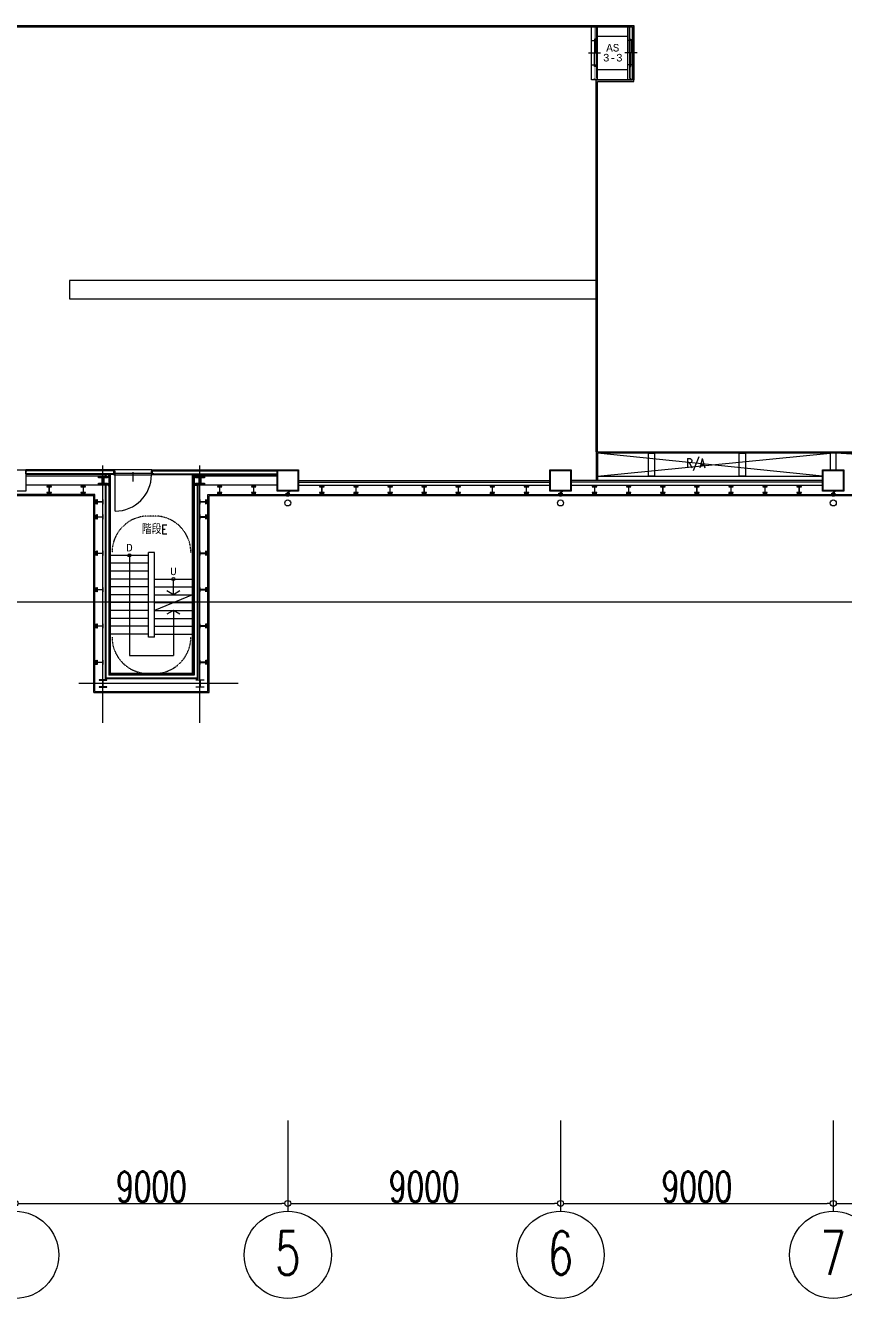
# Model space of a CAD drawing. Extents: x 225000 to 2157367, y 208400 to 840900.
# Drawn here: x 301268 to 328266, y 354198 to 396227 of the extents above; entities that cross this region are included whole.
import ezdxf
from ezdxf.enums import TextEntityAlignment as Align

# ---------------------------------------------------------------- set-up
doc = ezdxf.new("R2010")
doc.units = 0
doc.header["$LTSCALE"] = 10
for name, pattern in [('Data Center Layout_L20$0$CENTER', [2, 1.25, -0.25, 0.25, -0.25]), ('Data Center Layout_L20$0$DOTK1', [0.1, 0.05, -0.05]), ('Data Center Layout_L20$0$HIDDENK2', [0.5, 0.25, -0.25])]:
    doc.linetypes.add(name, pattern=pattern)
for name, color, linetype in [('Data Center Layout_L20$0$98-DIM', 3, 'Continuous'), ('Data Center Layout_L20$0$99-DIM-100', 2, 'Continuous'), ('Data Center Layout_L20$0$MACHINE-DIM', 252, 'Continuous')]:
    doc.layers.add(name, color=color, linetype=linetype)
for name, color, linetype, lineweight in [('Data Center Layout_L20$0$ARC', 252, 'Continuous', 0), ('Data Center Layout_L20$0$FLAG', 3, 'Continuous', 0), ('Data Center Layout_L20$0$K-SIN', 252, 'Data Center Layout_L20$0$CENTER', 9), ('Data Center Layout_L20$0$SUGATA3', 252, 'Continuous', 0)]:
    doc.layers.add(name, color=color, linetype=linetype, lineweight=lineweight)
doc.styles.add('Data Center Layout_L20$0$ATS', font='monotxt', dxfattribs={"bigfont": 'BIGFONT'})
doc.styles.add('Data Center Layout_L20$0$ROMS', font='ROMANS.shx', dxfattribs={"bigfont": 'bigfont.shx'})
doc.styles.add('Data Center Layout_L20$0$型式1', font='simplex.shx', dxfattribs={"width": 0.68, "bigfont": 'chineset.shx'})
doc.dimstyles.new('Data Center Layout_L20$0$複本 93-DIM-400', dxfattribs={"dimtxt": 1000, "dimasz": 200, "dimexe": 0.1, "dimexo": 0, "dimgap": 50, "dimtad": 1, "dimdec": 0, "dimzin": 0, "dimdsep": 46, "dimtxsty": 'Data Center Layout_L20$0$型式1', "dimblk": 'Data Center Layout_L20$0$_DotBlank', "dimcen": 0.09, "dimadec": 0, "dimazin": 0, "dimtfac": 1, "dimtdec": 0, "dimtofl": 0, "dimtmove": 2, "dimatfit": 3, "dimldrblk": 'Data Center Layout_L20$0$_ArchTick', "dimfxl": 1, "dimtolj": 1, "dimtzin": 0, "dimlwd": 13, "dimlwe": 5, "dimarcsym": 0})

# ---------------------------------------------------------------- blocks, each defined once
blk = doc.blocks.new('Data Center Layout_L20$0$_DotBlank')
at = {"layer": 'Data Center Layout_L20$0$99-DIM-100', "color": 0, "lineweight": -2}
blk.add_line((-0.5, 0), (-1, 0), dxfattribs=at)
blk.add_circle((0, 0), 0.5, dxfattribs=at)
blk = doc.blocks.new('*D25')
at = {"layer": 'Data Center Layout_L20$0$98-DIM', "color": 0, "lineweight": 5, "transparency": 16777216}
for p, q in [((318926, 160078), (318926, 157336)), ((327926, 160078), (327926, 157336))]:
    blk.add_line(p, q, dxfattribs=at)
at = {"layer": 'Data Center Layout_L20$0$98-DIM', "color": 0, "lineweight": 13, "transparency": 16777216}
blk.add_line((319126, 157337), (327726, 157337), dxfattribs=at)
at = {"layer": 'DEFPOINTS', "color": 0, "transparency": 16777216}
for p in [(318926, 160078), (327926, 160078), (327926, 157337)]:
    blk.add_point(p, dxfattribs=at)
at = {"layer": 'Data Center Layout_L20$0$98-DIM', "color": 0, "lineweight": 13, "transparency": 16777216, "xscale": 200, "yscale": 200, "zscale": 200, "rotation": 180}
blk.add_blockref('Data Center Layout_L20$0$_DotBlank', (318926, 157337), dxfattribs=at)
at = {"layer": 'Data Center Layout_L20$0$98-DIM', "color": 0, "lineweight": 13, "transparency": 16777216, "xscale": 200, "yscale": 200, "zscale": 200}
blk.add_blockref('Data Center Layout_L20$0$_DotBlank', (327926, 157337), dxfattribs=at)
at = {"layer": 'Data Center Layout_L20$0$98-DIM', "color": 0, "transparency": 16777216, "insert": (323426, 157887), "char_height": 1000, "attachment_point": 5, "style": 'Data Center Layout_L20$0$型式1'}
blk.add_mtext('\\A1;9000', dxfattribs=at)
blk = doc.blocks.new('Data Center Layout_L20$0$_ArchTick')
at = {"layer": 'Data Center Layout_L20$0$MACHINE-DIM', "color": 0, "const_width": 0.15}
blk.add_lwpolyline([(-0.5, -0.5), (0.5, 0.5)], dxfattribs=at)
blk = doc.blocks.new('*D26')
at = {"layer": 'Data Center Layout_L20$0$98-DIM', "color": 0, "lineweight": 5, "transparency": 16777216}
for p, q in [((327926, 160078), (327926, 157336)), ((336926, 160078), (336926, 157336))]:
    blk.add_line(p, q, dxfattribs=at)
at = {"layer": 'Data Center Layout_L20$0$98-DIM', "color": 0, "lineweight": 13, "transparency": 16777216}
blk.add_line((328126, 157337), (336726, 157337), dxfattribs=at)
at = {"layer": 'DEFPOINTS', "color": 0, "transparency": 16777216}
for p in [(327926, 160078), (336926, 160078), (336926, 157337)]:
    blk.add_point(p, dxfattribs=at)
at = {"layer": 'Data Center Layout_L20$0$98-DIM', "color": 0, "lineweight": 13, "transparency": 16777216, "xscale": 200, "yscale": 200, "zscale": 200, "rotation": 180}
blk.add_blockref('Data Center Layout_L20$0$_DotBlank', (327926, 157337), dxfattribs=at)
at = {"layer": 'Data Center Layout_L20$0$98-DIM', "color": 0, "lineweight": 13, "transparency": 16777216, "xscale": 200, "yscale": 200, "zscale": 200}
blk.add_blockref('Data Center Layout_L20$0$_DotBlank', (336926, 157337), dxfattribs=at)
at = {"layer": 'Data Center Layout_L20$0$98-DIM', "color": 0, "transparency": 16777216, "insert": (332426, 157887), "char_height": 1000, "attachment_point": 5, "style": 'Data Center Layout_L20$0$型式1'}
blk.add_mtext('\\A1;9000', dxfattribs=at)
blk = doc.blocks.new('*D27')
at = {"layer": 'Data Center Layout_L20$0$98-DIM', "color": 0, "lineweight": 5, "transparency": 16777216}
for p, q in [((300926, 160078), (300926, 157336)), ((309926, 160078), (309926, 157336))]:
    blk.add_line(p, q, dxfattribs=at)
at = {"layer": 'Data Center Layout_L20$0$98-DIM', "color": 0, "lineweight": 13, "transparency": 16777216}
blk.add_line((301126, 157337), (309726, 157337), dxfattribs=at)
at = {"layer": 'DEFPOINTS', "color": 0, "transparency": 16777216}
for p in [(300926, 160078), (309926, 160078), (309926, 157337)]:
    blk.add_point(p, dxfattribs=at)
at = {"layer": 'Data Center Layout_L20$0$98-DIM', "color": 0, "lineweight": 13, "transparency": 16777216, "xscale": 200, "yscale": 200, "zscale": 200, "rotation": 180}
blk.add_blockref('Data Center Layout_L20$0$_DotBlank', (300926, 157337), dxfattribs=at)
at = {"layer": 'Data Center Layout_L20$0$98-DIM', "color": 0, "lineweight": 13, "transparency": 16777216, "xscale": 200, "yscale": 200, "zscale": 200}
blk.add_blockref('Data Center Layout_L20$0$_DotBlank', (309926, 157337), dxfattribs=at)
at = {"layer": 'Data Center Layout_L20$0$98-DIM', "color": 0, "transparency": 16777216, "insert": (305426, 157887), "char_height": 1000, "attachment_point": 5, "style": 'Data Center Layout_L20$0$型式1'}
blk.add_mtext('\\A1;9000', dxfattribs=at)
blk = doc.blocks.new('*D31')
at = {"layer": 'Data Center Layout_L20$0$98-DIM', "color": 0, "lineweight": 5, "transparency": 16777216}
for p, q in [((309926, 160078), (309926, 157336)), ((318926, 160078), (318926, 157336))]:
    blk.add_line(p, q, dxfattribs=at)
at = {"layer": 'Data Center Layout_L20$0$98-DIM', "color": 0, "lineweight": 13, "transparency": 16777216}
blk.add_line((310126, 157337), (318726, 157337), dxfattribs=at)
at = {"layer": 'DEFPOINTS', "color": 0, "transparency": 16777216}
for p in [(309926, 160078), (318926, 160078), (318926, 157337)]:
    blk.add_point(p, dxfattribs=at)
at = {"layer": 'Data Center Layout_L20$0$98-DIM', "color": 0, "lineweight": 13, "transparency": 16777216, "xscale": 200, "yscale": 200, "zscale": 200, "rotation": 180}
blk.add_blockref('Data Center Layout_L20$0$_DotBlank', (309926, 157337), dxfattribs=at)
at = {"layer": 'Data Center Layout_L20$0$98-DIM', "color": 0, "lineweight": 13, "transparency": 16777216, "xscale": 200, "yscale": 200, "zscale": 200}
blk.add_blockref('Data Center Layout_L20$0$_DotBlank', (318926, 157337), dxfattribs=at)
at = {"layer": 'Data Center Layout_L20$0$98-DIM', "color": 0, "transparency": 16777216, "insert": (314426, 157887), "char_height": 1000, "attachment_point": 5, "style": 'Data Center Layout_L20$0$型式1'}
blk.add_mtext('\\A1;9000', dxfattribs=at)
blk = doc.blocks.new('Data Center Layout_L20')
at = {"layer": 'Data Center Layout_L20$0$ARC'}
for p, q in [((286100.59, 196227.31), (321350.59, 196227.31)), ((286100.59, 196177.31), (321300.59, 196177.31)), ((321300.59, 194427.31), (321300.59, 196177.31)), ((321350.59, 194377.31), (321350.59, 196227.31)), ((320100.59, 182152.31), (320100.59, 194427.31)), ((320100.59, 194427.31), (321300.59, 194427.31)), ((320150.59, 182152.31), (320150.59, 194377.31)), ((320150.59, 194377.31), (321350.59, 194377.31)), ((320100.59, 182152.31), (348925.59, 182152.31)), ((320100.59, 182152.31), (320100.59, 181202.31)), ((348875.59, 182102.31), (320150.59, 182102.31)), ((327575.59, 181352.31), (320150.59, 182102.31)), ((320150.59, 181352.31), (327825.59, 182102.31)), ((320150.59, 182102.31), (320150.59, 181202.31)), ((336825.59, 181552.31), (328025.59, 182102.31)), ((304185.59, 181552.31), (301275.59, 181552.31)), ((304185.59, 181527.31), (301275.59, 181527.31)), ((304185.59, 181427.31), (301275.59, 181427.31)), ((304185.59, 181402.31), (301275.59, 181402.31)), ((303967.05, 181352.31), (301275.59, 181352.31)), ((303895.59, 181402.31), (303895.59, 181352.31)), ((303920.59, 181402.31), (303920.59, 181352.31)), ((304020.59, 181402.31), (304020.59, 174777.31)), ((304045.59, 174802.31), (304045.59, 181402.31)), ((305440.59, 181562.31), (304210.59, 181562.31)), ((305465.59, 181552.31), (309575.59, 181552.31)), ((305465.59, 181527.31), (309575.59, 181527.31)), ((305465.59, 181427.31), (309575.59, 181427.31)), ((305465.59, 181402.31), (309575.59, 181402.31)), ((306805.59, 181402.31), (306805.59, 174802.31)), ((306830.59, 181402.31), (306830.59, 174777.31)), ((309575.59, 181352.31), (306871.59, 181352.31)), ((306930.59, 181402.31), (306930.59, 181352.31)), ((306955.59, 181402.31), (306955.59, 181352.31)), ((310275.59, 181202.31), (318575.59, 181202.31)), ((310275.59, 181152.31), (318575.59, 181152.31)), ((327575.59, 181202.31), (319275.59, 181202.31)), ((327575.59, 181152.31), (319275.59, 181152.31)), ((320150.59, 181352.31), (327575.59, 181352.31)), ((303560.59, 180737.31), (290925.59, 180737.31)), ((303967.05, 181052.31), (301275.59, 181052.31)), ((303560.59, 174237.31), (303560.59, 180737.31)), ((303895.59, 181052.31), (303895.59, 174652.31)), ((303920.59, 181052.31), (303920.59, 174677.31)), ((309575.59, 181052.31), (306871.59, 181052.31)), ((306930.59, 181052.31), (306930.59, 174677.31)), ((306955.59, 181052.31), (306955.59, 174652.31)), ((307290.59, 180737.31), (357560.59, 180737.31)), ((307290.59, 174237.31), (307290.59, 180737.31)), ((310275.59, 181052.31), (318575.59, 181052.31)), ((319275.59, 181052.31), (327575.59, 181052.31)), ((303525.59, 180702.31), (290925.59, 180702.31)), ((303525.59, 174202.31), (303525.59, 180702.31)), ((357525.59, 180702.31), (307325.59, 180702.31)), ((307325.59, 174202.31), (307325.59, 180702.31)), ((306955.59, 174652.31), (303895.59, 174652.31)), ((306930.59, 174677.31), (303920.59, 174677.31)), ((306830.59, 174777.31), (304020.59, 174777.31)), ((306805.59, 174802.31), (304045.59, 174802.31)), ((303525.59, 174202.31), (307325.59, 174202.31)), ((303560.59, 174237.31), (307290.59, 174237.31))]:
    blk.add_line(p, q, dxfattribs=at)
at = {"layer": 'Data Center Layout_L20$0$ARC', "linetype": 'Continuous'}
for p, q in [((320150.59, 194427.31), (320150.59, 196227.31)), ((320150.59, 195877.31), (321150.59, 195877.31)), ((321150.59, 194427.31), (321150.59, 196227.31)), ((319950.59, 195727.31), (320150.59, 195727.31)), ((321350.59, 195727.31), (321150.59, 195727.31)), ((319850.59, 195327.31), (320250.59, 195327.31)), ((321450.59, 195327.31), (321050.59, 195327.31)), ((319950.59, 194927.31), (320150.59, 194927.31)), ((320150.59, 194777.31), (321150.59, 194777.31)), ((321350.59, 194927.31), (321150.59, 194927.31)), ((304225.59, 180192.31), (304225.59, 181392.31)), ((304825.59, 181173.31), (304825.59, 181477.31))]:
    blk.add_line(p, q, dxfattribs=at)
at = {"layer": 'Data Center Layout_L20$0$ARC', "flags": 128}
blk.add_lwpolyline([(319950.59, 196227.31), (321350.59, 196227.31), (321350.59, 194427.31), (319950.59, 194427.31), (319950.59, 196227.31), (319950.59, 196227.31)], close=True, dxfattribs=at)
at = {"layer": 'Data Center Layout_L20$0$ARC', "linetype": 'Data Center Layout_L20$0$DOTK1'}
for points in [[(320050.59, 195727.31), (320100.59, 195727.31), (320100.59, 196177.31), (320050.59, 196177.31)], [(321250.59, 195727.31), (321200.59, 195727.31), (321200.59, 196177.31), (321250.59, 196177.31)], [(320050.59, 194927.31), (320100.59, 194927.31), (320100.59, 194477.31), (320050.59, 194477.31)], [(321250.59, 194927.31), (321200.59, 194927.31), (321200.59, 194477.31), (321250.59, 194477.31)]]:
    blk.add_lwpolyline(points, close=True, dxfattribs=at)
at = {"layer": 'Data Center Layout_L20$0$ARC', "linetype": 'Continuous'}
for points in [[(320050.59, 195327.31), (320100.59, 195327.31), (320100.59, 195777.31), (320050.59, 195777.31)], [(321250.59, 195327.31), (321200.59, 195327.31), (321200.59, 195777.31), (321250.59, 195777.31)], [(320050.59, 195327.31), (320100.59, 195327.31), (320100.59, 194877.31), (320050.59, 194877.31)], [(321250.59, 195327.31), (321200.59, 195327.31), (321200.59, 194877.31), (321250.59, 194877.31)]]:
    blk.add_lwpolyline(points, close=True, dxfattribs=at)
at = {"layer": 'Data Center Layout_L20$0$ARC'}
for points in [[(302725.59, 187202.31), (320125.59, 187202.31), (320125.59, 187802.31), (302725.59, 187802.31)], [(321825.59, 182102.31), (322025.59, 182102.31), (322025.59, 181352.31), (321825.59, 181352.31)], [(324825.59, 182102.31), (325025.59, 182102.31), (325025.59, 181352.31), (324825.59, 181352.31)], [(327825.59, 181552.31), (328025.59, 181552.31), (328025.59, 182102.31), (327825.59, 182102.31)], [(300575.59, 180852.31), (300575.59, 181552.31), (301275.59, 181552.31), (301275.59, 180852.31)], [(303975.59, 181052.31), (303675.59, 181052.31), (303675.59, 181116.31), (303796.09, 181116.31), (303796.09, 181288.31), (303675.59, 181288.31), (303675.59, 181352.31), (303975.59, 181352.31), (303975.59, 181288.31), (303855.09, 181288.31), (303855.09, 181116.31), (303975.59, 181116.31)], [(303950.59, 181327.31), (303700.59, 181327.31), (303700.59, 181313.31), (303821.09, 181313.31), (303821.09, 181091.31), (303700.59, 181091.31), (303700.59, 181077.31), (303950.59, 181077.31), (303950.59, 181091.31), (303830.09, 181091.31), (303830.09, 181313.31), (303950.59, 181313.31)], [(304215.59, 181392.31), (305435.59, 181392.31), (305435.59, 181432.31), (304215.59, 181432.31)], [(307175.59, 181052.31), (306875.59, 181052.31), (306875.59, 181116.31), (306996.09, 181116.31), (306996.09, 181288.31), (306875.59, 181288.31), (306875.59, 181352.31), (307175.59, 181352.31), (307175.59, 181288.31), (307055.09, 181288.31), (307055.09, 181116.31), (307175.59, 181116.31)], [(307150.59, 181077.31), (306900.59, 181077.31), (306900.59, 181091.31), (307021.09, 181091.31), (307021.09, 181313.31), (306900.59, 181313.31), (306900.59, 181327.31), (307150.59, 181327.31), (307150.59, 181313.31), (307030.09, 181313.31), (307030.09, 181091.31), (307150.59, 181091.31)], [(309575.59, 180852.31), (309575.59, 181552.31), (310275.59, 181552.31), (310275.59, 180852.31)], [(309595.59, 180872.31), (309595.59, 181532.31), (310255.59, 181532.31), (310255.59, 180872.31)], [(318575.59, 180852.31), (318575.59, 181552.31), (319275.59, 181552.31), (319275.59, 180852.31)], [(318595.59, 180872.31), (318595.59, 181532.31), (319255.59, 181532.31), (319255.59, 180872.31)], [(327575.59, 180852.31), (327575.59, 181552.31), (328275.59, 181552.31), (328275.59, 180852.31)], [(327595.59, 180872.31), (327595.59, 181532.31), (328255.59, 181532.31), (328255.59, 180872.31)], [(301975.59, 180802.31), (302125.59, 180802.31), (302125.59, 180811.31), (302053.59, 180811.31), (302053.59, 180993.31), (302125.59, 180993.31), (302125.59, 181002.31), (301975.59, 181002.31), (301975.59, 180993.31), (302047.59, 180993.31), (302047.59, 180811.31), (301975.59, 180811.31)], [(301994.59, 180752.31), (301994.59, 180802.31), (302044.59, 180802.31), (302044.59, 180796.31), (302000.59, 180796.31), (302000.59, 180752.31)], [(302000.59, 180787.31), (302100.59, 180787.31), (302100.59, 180737.31), (302000.59, 180737.31)], [(302106.59, 180752.31), (302106.59, 180802.31), (302056.59, 180802.31), (302056.59, 180796.31), (302100.59, 180796.31), (302100.59, 180752.31)], [(303100.59, 180802.31), (303250.59, 180802.31), (303250.59, 180811.31), (303178.59, 180811.31), (303178.59, 180993.31), (303250.59, 180993.31), (303250.59, 181002.31), (303100.59, 181002.31), (303100.59, 180993.31), (303172.59, 180993.31), (303172.59, 180811.31), (303100.59, 180811.31)], [(303119.59, 180752.31), (303119.59, 180802.31), (303169.59, 180802.31), (303169.59, 180796.31), (303125.59, 180796.31), (303125.59, 180752.31)], [(303125.59, 180787.31), (303225.59, 180787.31), (303225.59, 180737.31), (303125.59, 180737.31)], [(303231.59, 180752.31), (303231.59, 180802.31), (303181.59, 180802.31), (303181.59, 180796.31), (303225.59, 180796.31), (303225.59, 180752.31)], [(307600.59, 180802.31), (307750.59, 180802.31), (307750.59, 180811.31), (307678.59, 180811.31), (307678.59, 180993.31), (307750.59, 180993.31), (307750.59, 181002.31), (307600.59, 181002.31), (307600.59, 180993.31), (307672.59, 180993.31), (307672.59, 180811.31), (307600.59, 180811.31)], [(307619.59, 180752.31), (307619.59, 180802.31), (307669.59, 180802.31), (307669.59, 180796.31), (307625.59, 180796.31), (307625.59, 180752.31)], [(307625.59, 180787.31), (307725.59, 180787.31), (307725.59, 180737.31), (307625.59, 180737.31)], [(307731.59, 180752.31), (307731.59, 180802.31), (307681.59, 180802.31), (307681.59, 180796.31), (307725.59, 180796.31), (307725.59, 180752.31)], [(308725.59, 180802.31), (308875.59, 180802.31), (308875.59, 180811.31), (308803.59, 180811.31), (308803.59, 180993.31), (308875.59, 180993.31), (308875.59, 181002.31), (308725.59, 181002.31), (308725.59, 180993.31), (308797.59, 180993.31), (308797.59, 180811.31), (308725.59, 180811.31)], [(308744.59, 180752.31), (308744.59, 180802.31), (308794.59, 180802.31), (308794.59, 180796.31), (308750.59, 180796.31), (308750.59, 180752.31)], [(308750.59, 180787.31), (308850.59, 180787.31), (308850.59, 180737.31), (308750.59, 180737.31)], [(308856.59, 180752.31), (308856.59, 180802.31), (308806.59, 180802.31), (308806.59, 180796.31), (308850.59, 180796.31), (308850.59, 180752.31)], [(309875.59, 180787.31), (309975.59, 180787.31), (309975.59, 180737.31), (309875.59, 180737.31)], [(309900.59, 180787.31), (309950.59, 180787.31), (309950.59, 180837.31), (309944.59, 180837.31), (309944.59, 180793.31), (309900.59, 180793.31)], [(309915.59, 180702.31), (309935.59, 180702.31), (309935.59, 180737.31), (309915.59, 180737.31)], [(309950.59, 180802.31), (309950.59, 180852.31), (310000.59, 180852.31), (310000.59, 180846.31), (309956.59, 180846.31), (309956.59, 180802.31)], [(310975.59, 180802.31), (311125.59, 180802.31), (311125.59, 180811.31), (311053.59, 180811.31), (311053.59, 180993.31), (311125.59, 180993.31), (311125.59, 181002.31), (310975.59, 181002.31), (310975.59, 180993.31), (311047.59, 180993.31), (311047.59, 180811.31), (310975.59, 180811.31)], [(310994.59, 180752.31), (310994.59, 180802.31), (311044.59, 180802.31), (311044.59, 180796.31), (311000.59, 180796.31), (311000.59, 180752.31)], [(311000.59, 180787.31), (311100.59, 180787.31), (311100.59, 180737.31), (311000.59, 180737.31)], [(311106.59, 180752.31), (311106.59, 180802.31), (311056.59, 180802.31), (311056.59, 180796.31), (311100.59, 180796.31), (311100.59, 180752.31)], [(312100.59, 180802.31), (312250.59, 180802.31), (312250.59, 180811.31), (312178.59, 180811.31), (312178.59, 180993.31), (312250.59, 180993.31), (312250.59, 181002.31), (312100.59, 181002.31), (312100.59, 180993.31), (312172.59, 180993.31), (312172.59, 180811.31), (312100.59, 180811.31)], [(312119.59, 180752.31), (312119.59, 180802.31), (312169.59, 180802.31), (312169.59, 180796.31), (312125.59, 180796.31), (312125.59, 180752.31)], [(312125.59, 180787.31), (312225.59, 180787.31), (312225.59, 180737.31), (312125.59, 180737.31)], [(312231.59, 180752.31), (312231.59, 180802.31), (312181.59, 180802.31), (312181.59, 180796.31), (312225.59, 180796.31), (312225.59, 180752.31)], [(313225.59, 180802.31), (313375.59, 180802.31), (313375.59, 180811.31), (313303.59, 180811.31), (313303.59, 180993.31), (313375.59, 180993.31), (313375.59, 181002.31), (313225.59, 181002.31), (313225.59, 180993.31), (313297.59, 180993.31), (313297.59, 180811.31), (313225.59, 180811.31)], [(313244.59, 180752.31), (313244.59, 180802.31), (313294.59, 180802.31), (313294.59, 180796.31), (313250.59, 180796.31), (313250.59, 180752.31)], [(313250.59, 180787.31), (313350.59, 180787.31), (313350.59, 180737.31), (313250.59, 180737.31)], [(313356.59, 180752.31), (313356.59, 180802.31), (313306.59, 180802.31), (313306.59, 180796.31), (313350.59, 180796.31), (313350.59, 180752.31)], [(314350.59, 180802.31), (314500.59, 180802.31), (314500.59, 180811.31), (314428.59, 180811.31), (314428.59, 180993.31), (314500.59, 180993.31), (314500.59, 181002.31), (314350.59, 181002.31), (314350.59, 180993.31), (314422.59, 180993.31), (314422.59, 180811.31), (314350.59, 180811.31)], [(314369.59, 180752.31), (314369.59, 180802.31), (314419.59, 180802.31), (314419.59, 180796.31), (314375.59, 180796.31), (314375.59, 180752.31)], [(314375.59, 180787.31), (314475.59, 180787.31), (314475.59, 180737.31), (314375.59, 180737.31)], [(314481.59, 180752.31), (314481.59, 180802.31), (314431.59, 180802.31), (314431.59, 180796.31), (314475.59, 180796.31), (314475.59, 180752.31)], [(315475.59, 180802.31), (315625.59, 180802.31), (315625.59, 180811.31), (315553.59, 180811.31), (315553.59, 180993.31), (315625.59, 180993.31), (315625.59, 181002.31), (315475.59, 181002.31), (315475.59, 180993.31), (315547.59, 180993.31), (315547.59, 180811.31), (315475.59, 180811.31)], [(315494.59, 180752.31), (315494.59, 180802.31), (315544.59, 180802.31), (315544.59, 180796.31), (315500.59, 180796.31), (315500.59, 180752.31)], [(315500.59, 180787.31), (315600.59, 180787.31), (315600.59, 180737.31), (315500.59, 180737.31)], [(315606.59, 180752.31), (315606.59, 180802.31), (315556.59, 180802.31), (315556.59, 180796.31), (315600.59, 180796.31), (315600.59, 180752.31)], [(316600.59, 180802.31), (316750.59, 180802.31), (316750.59, 180811.31), (316678.59, 180811.31), (316678.59, 180993.31), (316750.59, 180993.31), (316750.59, 181002.31), (316600.59, 181002.31), (316600.59, 180993.31), (316672.59, 180993.31), (316672.59, 180811.31), (316600.59, 180811.31)], [(316619.59, 180752.31), (316619.59, 180802.31), (316669.59, 180802.31), (316669.59, 180796.31), (316625.59, 180796.31), (316625.59, 180752.31)], [(316625.59, 180787.31), (316725.59, 180787.31), (316725.59, 180737.31), (316625.59, 180737.31)], [(316731.59, 180752.31), (316731.59, 180802.31), (316681.59, 180802.31), (316681.59, 180796.31), (316725.59, 180796.31), (316725.59, 180752.31)], [(317725.59, 180802.31), (317875.59, 180802.31), (317875.59, 180811.31), (317803.59, 180811.31), (317803.59, 180993.31), (317875.59, 180993.31), (317875.59, 181002.31), (317725.59, 181002.31), (317725.59, 180993.31), (317797.59, 180993.31), (317797.59, 180811.31), (317725.59, 180811.31)], [(317744.59, 180752.31), (317744.59, 180802.31), (317794.59, 180802.31), (317794.59, 180796.31), (317750.59, 180796.31), (317750.59, 180752.31)], [(317750.59, 180787.31), (317850.59, 180787.31), (317850.59, 180737.31), (317750.59, 180737.31)], [(317856.59, 180752.31), (317856.59, 180802.31), (317806.59, 180802.31), (317806.59, 180796.31), (317850.59, 180796.31), (317850.59, 180752.31)], [(318875.59, 180787.31), (318975.59, 180787.31), (318975.59, 180737.31), (318875.59, 180737.31)], [(318900.59, 180787.31), (318950.59, 180787.31), (318950.59, 180837.31), (318944.59, 180837.31), (318944.59, 180793.31), (318900.59, 180793.31)], [(318915.59, 180702.31), (318935.59, 180702.31), (318935.59, 180737.31), (318915.59, 180737.31)], [(318950.59, 180802.31), (318950.59, 180852.31), (319000.59, 180852.31), (319000.59, 180846.31), (318956.59, 180846.31), (318956.59, 180802.31)], [(319975.59, 180802.31), (320125.59, 180802.31), (320125.59, 180811.31), (320053.59, 180811.31), (320053.59, 180993.31), (320125.59, 180993.31), (320125.59, 181002.31), (319975.59, 181002.31), (319975.59, 180993.31), (320047.59, 180993.31), (320047.59, 180811.31), (319975.59, 180811.31)], [(319994.59, 180752.31), (319994.59, 180802.31), (320044.59, 180802.31), (320044.59, 180796.31), (320000.59, 180796.31), (320000.59, 180752.31)], [(320000.59, 180787.31), (320100.59, 180787.31), (320100.59, 180737.31), (320000.59, 180737.31)], [(320106.59, 180752.31), (320106.59, 180802.31), (320056.59, 180802.31), (320056.59, 180796.31), (320100.59, 180796.31), (320100.59, 180752.31)], [(321100.59, 180802.31), (321250.59, 180802.31), (321250.59, 180811.31), (321178.59, 180811.31), (321178.59, 180993.31), (321250.59, 180993.31), (321250.59, 181002.31), (321100.59, 181002.31), (321100.59, 180993.31), (321172.59, 180993.31), (321172.59, 180811.31), (321100.59, 180811.31)], [(321119.59, 180752.31), (321119.59, 180802.31), (321169.59, 180802.31), (321169.59, 180796.31), (321125.59, 180796.31), (321125.59, 180752.31)], [(321125.59, 180787.31), (321225.59, 180787.31), (321225.59, 180737.31), (321125.59, 180737.31)], [(321231.59, 180752.31), (321231.59, 180802.31), (321181.59, 180802.31), (321181.59, 180796.31), (321225.59, 180796.31), (321225.59, 180752.31)], [(322225.59, 180802.31), (322375.59, 180802.31), (322375.59, 180811.31), (322303.59, 180811.31), (322303.59, 180993.31), (322375.59, 180993.31), (322375.59, 181002.31), (322225.59, 181002.31), (322225.59, 180993.31), (322297.59, 180993.31), (322297.59, 180811.31), (322225.59, 180811.31)], [(322244.59, 180752.31), (322244.59, 180802.31), (322294.59, 180802.31), (322294.59, 180796.31), (322250.59, 180796.31), (322250.59, 180752.31)], [(322250.59, 180787.31), (322350.59, 180787.31), (322350.59, 180737.31), (322250.59, 180737.31)], [(322356.59, 180752.31), (322356.59, 180802.31), (322306.59, 180802.31), (322306.59, 180796.31), (322350.59, 180796.31), (322350.59, 180752.31)], [(323350.59, 180802.31), (323500.59, 180802.31), (323500.59, 180811.31), (323428.59, 180811.31), (323428.59, 180993.31), (323500.59, 180993.31), (323500.59, 181002.31), (323350.59, 181002.31), (323350.59, 180993.31), (323422.59, 180993.31), (323422.59, 180811.31), (323350.59, 180811.31)], [(323369.59, 180752.31), (323369.59, 180802.31), (323419.59, 180802.31), (323419.59, 180796.31), (323375.59, 180796.31), (323375.59, 180752.31)], [(323375.59, 180787.31), (323475.59, 180787.31), (323475.59, 180737.31), (323375.59, 180737.31)], [(323481.59, 180752.31), (323481.59, 180802.31), (323431.59, 180802.31), (323431.59, 180796.31), (323475.59, 180796.31), (323475.59, 180752.31)], [(324475.59, 180802.31), (324625.59, 180802.31), (324625.59, 180811.31), (324553.59, 180811.31), (324553.59, 180993.31), (324625.59, 180993.31), (324625.59, 181002.31), (324475.59, 181002.31), (324475.59, 180993.31), (324547.59, 180993.31), (324547.59, 180811.31), (324475.59, 180811.31)], [(324494.59, 180752.31), (324494.59, 180802.31), (324544.59, 180802.31), (324544.59, 180796.31), (324500.59, 180796.31), (324500.59, 180752.31)], [(324500.59, 180787.31), (324600.59, 180787.31), (324600.59, 180737.31), (324500.59, 180737.31)], [(324606.59, 180752.31), (324606.59, 180802.31), (324556.59, 180802.31), (324556.59, 180796.31), (324600.59, 180796.31), (324600.59, 180752.31)], [(325600.59, 180802.31), (325750.59, 180802.31), (325750.59, 180811.31), (325678.59, 180811.31), (325678.59, 180993.31), (325750.59, 180993.31), (325750.59, 181002.31), (325600.59, 181002.31), (325600.59, 180993.31), (325672.59, 180993.31), (325672.59, 180811.31), (325600.59, 180811.31)], [(325619.59, 180752.31), (325619.59, 180802.31), (325669.59, 180802.31), (325669.59, 180796.31), (325625.59, 180796.31), (325625.59, 180752.31)], [(325625.59, 180787.31), (325725.59, 180787.31), (325725.59, 180737.31), (325625.59, 180737.31)], [(325731.59, 180752.31), (325731.59, 180802.31), (325681.59, 180802.31), (325681.59, 180796.31), (325725.59, 180796.31), (325725.59, 180752.31)], [(326725.59, 180802.31), (326875.59, 180802.31), (326875.59, 180811.31), (326803.59, 180811.31), (326803.59, 180993.31), (326875.59, 180993.31), (326875.59, 181002.31), (326725.59, 181002.31), (326725.59, 180993.31), (326797.59, 180993.31), (326797.59, 180811.31), (326725.59, 180811.31)], [(326744.59, 180752.31), (326744.59, 180802.31), (326794.59, 180802.31), (326794.59, 180796.31), (326750.59, 180796.31), (326750.59, 180752.31)], [(326750.59, 180787.31), (326850.59, 180787.31), (326850.59, 180737.31), (326750.59, 180737.31)], [(326856.59, 180752.31), (326856.59, 180802.31), (326806.59, 180802.31), (326806.59, 180796.31), (326850.59, 180796.31), (326850.59, 180752.31)], [(327875.59, 180787.31), (327975.59, 180787.31), (327975.59, 180737.31), (327875.59, 180737.31)], [(327900.59, 180787.31), (327950.59, 180787.31), (327950.59, 180837.31), (327944.59, 180837.31), (327944.59, 180793.31), (327900.59, 180793.31)], [(327915.59, 180702.31), (327935.59, 180702.31), (327935.59, 180737.31), (327915.59, 180737.31)], [(327950.59, 180802.31), (327950.59, 180852.31), (328000.59, 180852.31), (328000.59, 180846.31), (327956.59, 180846.31), (327956.59, 180802.31)], [(303610.59, 180452.31), (303610.59, 180552.31), (303560.59, 180552.31), (303560.59, 180452.31)], [(303575.59, 180558.31), (303625.59, 180558.31), (303625.59, 180508.31), (303619.59, 180508.31), (303619.59, 180552.31), (303575.59, 180552.31)], [(303575.59, 180446.31), (303625.59, 180446.31), (303625.59, 180496.31), (303619.59, 180496.31), (303619.59, 180452.31), (303575.59, 180452.31)], [(303625.59, 180427.31), (303625.59, 180577.31), (303634.59, 180577.31), (303634.59, 180505.31), (303816.59, 180505.31), (303816.59, 180577.31), (303825.59, 180577.31), (303825.59, 180427.31), (303816.59, 180427.31), (303816.59, 180499.31), (303634.59, 180499.31), (303634.59, 180427.31)], [(307225.59, 180427.31), (307225.59, 180577.31), (307216.59, 180577.31), (307216.59, 180505.31), (307034.59, 180505.31), (307034.59, 180577.31), (307025.59, 180577.31), (307025.59, 180427.31), (307034.59, 180427.31), (307034.59, 180499.31), (307216.59, 180499.31), (307216.59, 180427.31)], [(307275.59, 180558.31), (307225.59, 180558.31), (307225.59, 180508.31), (307231.59, 180508.31), (307231.59, 180552.31), (307275.59, 180552.31)], [(307275.59, 180446.31), (307225.59, 180446.31), (307225.59, 180496.31), (307231.59, 180496.31), (307231.59, 180452.31), (307275.59, 180452.31)], [(307240.59, 180452.31), (307240.59, 180552.31), (307290.59, 180552.31), (307290.59, 180452.31)], [(303610.59, 179952.31), (303610.59, 180052.31), (303560.59, 180052.31), (303560.59, 179952.31)], [(303575.59, 180058.31), (303625.59, 180058.31), (303625.59, 180008.31), (303619.59, 180008.31), (303619.59, 180052.31), (303575.59, 180052.31)], [(303575.59, 179946.31), (303625.59, 179946.31), (303625.59, 179996.31), (303619.59, 179996.31), (303619.59, 179952.31), (303575.59, 179952.31)], [(303625.59, 179927.31), (303625.59, 180077.31), (303634.59, 180077.31), (303634.59, 180005.31), (303816.59, 180005.31), (303816.59, 180077.31), (303825.59, 180077.31), (303825.59, 179927.31), (303816.59, 179927.31), (303816.59, 179999.31), (303634.59, 179999.31), (303634.59, 179927.31)], [(307225.59, 179927.31), (307225.59, 180077.31), (307216.59, 180077.31), (307216.59, 180005.31), (307034.59, 180005.31), (307034.59, 180077.31), (307025.59, 180077.31), (307025.59, 179927.31), (307034.59, 179927.31), (307034.59, 179999.31), (307216.59, 179999.31), (307216.59, 179927.31)], [(307275.59, 180058.31), (307225.59, 180058.31), (307225.59, 180008.31), (307231.59, 180008.31), (307231.59, 180052.31), (307275.59, 180052.31)], [(307275.59, 179946.31), (307225.59, 179946.31), (307225.59, 179996.31), (307231.59, 179996.31), (307231.59, 179952.31), (307275.59, 179952.31)], [(307240.59, 179952.31), (307240.59, 180052.31), (307290.59, 180052.31), (307290.59, 179952.31)], [(303610.59, 178752.31), (303610.59, 178852.31), (303560.59, 178852.31), (303560.59, 178752.31)], [(303575.59, 178858.31), (303625.59, 178858.31), (303625.59, 178808.31), (303619.59, 178808.31), (303619.59, 178852.31), (303575.59, 178852.31)], [(303575.59, 178746.31), (303625.59, 178746.31), (303625.59, 178796.31), (303619.59, 178796.31), (303619.59, 178752.31), (303575.59, 178752.31)], [(303625.59, 178727.31), (303625.59, 178877.31), (303634.59, 178877.31), (303634.59, 178805.31), (303816.59, 178805.31), (303816.59, 178877.31), (303825.59, 178877.31), (303825.59, 178727.31), (303816.59, 178727.31), (303816.59, 178799.31), (303634.59, 178799.31), (303634.59, 178727.31)], [(307225.59, 178727.31), (307225.59, 178877.31), (307216.59, 178877.31), (307216.59, 178805.31), (307034.59, 178805.31), (307034.59, 178877.31), (307025.59, 178877.31), (307025.59, 178727.31), (307034.59, 178727.31), (307034.59, 178799.31), (307216.59, 178799.31), (307216.59, 178727.31)], [(307275.59, 178858.31), (307225.59, 178858.31), (307225.59, 178808.31), (307231.59, 178808.31), (307231.59, 178852.31), (307275.59, 178852.31)], [(307275.59, 178746.31), (307225.59, 178746.31), (307225.59, 178796.31), (307231.59, 178796.31), (307231.59, 178752.31), (307275.59, 178752.31)], [(307240.59, 178752.31), (307240.59, 178852.31), (307290.59, 178852.31), (307290.59, 178752.31)], [(303610.59, 177552.31), (303610.59, 177652.31), (303560.59, 177652.31), (303560.59, 177552.31)], [(303575.59, 177658.31), (303625.59, 177658.31), (303625.59, 177608.31), (303619.59, 177608.31), (303619.59, 177652.31), (303575.59, 177652.31)], [(303575.59, 177546.31), (303625.59, 177546.31), (303625.59, 177596.31), (303619.59, 177596.31), (303619.59, 177552.31), (303575.59, 177552.31)], [(303625.59, 177527.31), (303625.59, 177677.31), (303634.59, 177677.31), (303634.59, 177605.31), (303816.59, 177605.31), (303816.59, 177677.31), (303825.59, 177677.31), (303825.59, 177527.31), (303816.59, 177527.31), (303816.59, 177599.31), (303634.59, 177599.31), (303634.59, 177527.31)], [(307225.59, 177527.31), (307225.59, 177677.31), (307216.59, 177677.31), (307216.59, 177605.31), (307034.59, 177605.31), (307034.59, 177677.31), (307025.59, 177677.31), (307025.59, 177527.31), (307034.59, 177527.31), (307034.59, 177599.31), (307216.59, 177599.31), (307216.59, 177527.31)], [(307275.59, 177658.31), (307225.59, 177658.31), (307225.59, 177608.31), (307231.59, 177608.31), (307231.59, 177652.31), (307275.59, 177652.31)], [(307275.59, 177546.31), (307225.59, 177546.31), (307225.59, 177596.31), (307231.59, 177596.31), (307231.59, 177552.31), (307275.59, 177552.31)], [(307240.59, 177552.31), (307240.59, 177652.31), (307290.59, 177652.31), (307290.59, 177552.31)], [(303610.59, 176352.31), (303610.59, 176452.31), (303560.59, 176452.31), (303560.59, 176352.31)], [(303575.59, 176458.31), (303625.59, 176458.31), (303625.59, 176408.31), (303619.59, 176408.31), (303619.59, 176452.31), (303575.59, 176452.31)], [(303575.59, 176346.31), (303625.59, 176346.31), (303625.59, 176396.31), (303619.59, 176396.31), (303619.59, 176352.31), (303575.59, 176352.31)], [(303625.59, 176327.31), (303625.59, 176477.31), (303634.59, 176477.31), (303634.59, 176405.31), (303816.59, 176405.31), (303816.59, 176477.31), (303825.59, 176477.31), (303825.59, 176327.31), (303816.59, 176327.31), (303816.59, 176399.31), (303634.59, 176399.31), (303634.59, 176327.31)], [(307225.59, 176327.31), (307225.59, 176477.31), (307216.59, 176477.31), (307216.59, 176405.31), (307034.59, 176405.31), (307034.59, 176477.31), (307025.59, 176477.31), (307025.59, 176327.31), (307034.59, 176327.31), (307034.59, 176399.31), (307216.59, 176399.31), (307216.59, 176327.31)], [(307275.59, 176458.31), (307225.59, 176458.31), (307225.59, 176408.31), (307231.59, 176408.31), (307231.59, 176452.31), (307275.59, 176452.31)], [(307275.59, 176346.31), (307225.59, 176346.31), (307225.59, 176396.31), (307231.59, 176396.31), (307231.59, 176352.31), (307275.59, 176352.31)], [(307240.59, 176352.31), (307240.59, 176452.31), (307290.59, 176452.31), (307290.59, 176352.31)], [(303625.59, 175127.31), (303625.59, 175277.31), (303634.59, 175277.31), (303634.59, 175205.31), (303816.59, 175205.31), (303816.59, 175277.31), (303825.59, 175277.31), (303825.59, 175127.31), (303816.59, 175127.31), (303816.59, 175199.31), (303634.59, 175199.31), (303634.59, 175127.31)], [(307225.59, 175127.31), (307225.59, 175277.31), (307216.59, 175277.31), (307216.59, 175205.31), (307034.59, 175205.31), (307034.59, 175277.31), (307025.59, 175277.31), (307025.59, 175127.31), (307034.59, 175127.31), (307034.59, 175199.31), (307216.59, 175199.31), (307216.59, 175127.31)], [(303610.59, 175152.31), (303610.59, 175252.31), (303560.59, 175252.31), (303560.59, 175152.31)], [(303575.59, 175258.31), (303625.59, 175258.31), (303625.59, 175208.31), (303619.59, 175208.31), (303619.59, 175252.31), (303575.59, 175252.31)], [(303575.59, 175146.31), (303625.59, 175146.31), (303625.59, 175196.31), (303619.59, 175196.31), (303619.59, 175152.31), (303575.59, 175152.31)], [(307275.59, 175258.31), (307225.59, 175258.31), (307225.59, 175208.31), (307231.59, 175208.31), (307231.59, 175252.31), (307275.59, 175252.31)], [(307275.59, 175146.31), (307225.59, 175146.31), (307225.59, 175196.31), (307231.59, 175196.31), (307231.59, 175152.31), (307275.59, 175152.31)], [(307240.59, 175152.31), (307240.59, 175252.31), (307290.59, 175252.31), (307290.59, 175152.31)], [(303950.59, 174627.31), (303700.59, 174627.31), (303700.59, 174613.31), (303821.09, 174613.31), (303821.09, 174391.31), (303700.59, 174391.31), (303700.59, 174377.31), (303950.59, 174377.31), (303950.59, 174391.31), (303830.09, 174391.31), (303830.09, 174613.31), (303950.59, 174613.31)], [(307150.59, 174377.31), (306900.59, 174377.31), (306900.59, 174391.31), (307021.09, 174391.31), (307021.09, 174613.31), (306900.59, 174613.31), (306900.59, 174627.31), (307150.59, 174627.31), (307150.59, 174613.31), (307030.09, 174613.31), (307030.09, 174391.31), (307150.59, 174391.31)]]:
    blk.add_lwpolyline(points, close=True, dxfattribs=at)
for points in [[(301315.59, 181437.31), (301315.59, 181427.31), (301275.59, 181427.31), (301275.59, 181527.31), (301315.59, 181527.31), (301315.59, 181517.31)], [(304010.59, 181362.31), (304020.59, 181362.31), (304020.59, 181402.31), (303920.59, 181402.31), (303920.59, 181362.31), (303930.59, 181362.31)], [(304145.59, 181437.31), (304145.59, 181427.31), (304185.59, 181427.31), (304185.59, 181527.31), (304145.59, 181527.31), (304145.59, 181517.31)], [(304185.59, 181417.31), (304185.59, 181392.31), (304210.59, 181392.31), (304210.59, 181437.31), (304225.59, 181437.31), (304225.59, 181517.31), (304210.59, 181517.31), (304210.59, 181562.31), (304185.59, 181562.31), (304185.59, 181537.31)], [(305465.59, 181417.31), (305465.59, 181392.31), (305440.59, 181392.31), (305440.59, 181437.31), (305425.59, 181437.31), (305425.59, 181517.31), (305440.59, 181517.31), (305440.59, 181562.31), (305465.59, 181562.31), (305465.59, 181537.31)], [(305505.59, 181437.31), (305505.59, 181427.31), (305465.59, 181427.31), (305465.59, 181527.31), (305505.59, 181527.31), (305505.59, 181517.31)], [(309535.59, 181437.31), (309535.59, 181427.31), (309575.59, 181427.31), (309575.59, 181527.31), (309535.59, 181527.31), (309535.59, 181517.31)], [(304010.59, 181012.31), (304020.59, 181012.31), (304020.59, 181052.31), (303920.59, 181052.31), (303920.59, 181012.31), (303930.59, 181012.31)], [(306840.59, 181012.31), (306830.59, 181012.31), (306830.59, 181052.31), (306930.59, 181052.31), (306930.59, 181012.31), (306920.59, 181012.31)], [(309888.09, 180700.31), (309918.09, 180700.31), (309918.09, 180716.31), (309933.09, 180716.31), (309933.09, 180700.31), (309963.09, 180700.31)], [(318888.09, 180700.31), (318918.09, 180700.31), (318918.09, 180716.31), (318933.09, 180716.31), (318933.09, 180700.31), (318963.09, 180700.31)], [(327888.09, 180700.31), (327918.09, 180700.31), (327918.09, 180716.31), (327933.09, 180716.31), (327933.09, 180700.31), (327963.09, 180700.31)]]:
    blk.add_lwpolyline(points, dxfattribs=at)
for points in [[(304185.59, 181552.31), (304185.59, 181539.81), (304175.59, 181539.81), (304175.59, 181552.31, 0.78004585)], [(305465.59, 181552.31), (305465.59, 181539.81), (305475.59, 181539.81), (305475.59, 181552.31, -0.78004585)]]:
    blk.add_lwpolyline(points, format="xyb", close=True, dxfattribs=at)
for centre in [(309925.59, 180466.06), (318925.59, 180466.06), (327925.59, 180466.06)]:
    blk.add_circle(centre, 100, dxfattribs=at)
at = {"layer": 'Data Center Layout_L20$0$ARC', "linetype": 'Continuous'}
blk.add_arc((304225.59, 181392.31), 1200, 270, 0, dxfattribs=at)
at = {"layer": 'Data Center Layout_L20$0$FLAG', "color": 4}
for p, q in [((309925.59, 160078.25), (309925.59, 157078.25)), ((318925.59, 160078.25), (318925.59, 157078.25)), ((327925.59, 160078.25), (327925.59, 157078.25))]:
    blk.add_line(p, q, dxfattribs=at)
for centre in [(300925.59, 155638.25), (309925.59, 155638.25), (318925.59, 155638.25), (327925.59, 155638.25)]:
    blk.add_circle(centre, 1440, dxfattribs=at)
at = {"layer": 'Data Center Layout_L20$0$K-SIN'}
for p, q in [((303825.59, 173202.31), (303825.59, 181702.31)), ((303825.59, 173202.31), (303825.59, 181702.31)), ((307025.59, 173202.31), (307025.59, 181702.31)), ((307025.59, 173202.31), (307025.59, 181702.31)), ((267679.92, 177202.31), (546925.59, 177202.31)), ((308290.59, 174502.31), (303025.59, 174502.31))]:
    blk.add_line(p, q, dxfattribs=at)
at = {"layer": 'Data Center Layout_L20$0$SUGATA3'}
for p, q in [((304075.59, 174832.31), (304075.59, 181402.31)), ((306775.59, 174832.31), (306775.59, 181402.31)), ((305325.59, 178732.31), (304075.59, 178732.31)), ((304700.59, 178732.31), (304700.59, 175432.31)), ((305325.59, 176032.31), (305325.59, 178832.31)), ((305525.59, 178832.31), (305325.59, 178832.31)), ((305525.59, 176032.31), (305525.59, 178832.31)), ((305325.59, 178472.31), (304075.59, 178472.31)), ((305325.59, 178212.31), (304075.59, 178212.31)), ((305325.59, 177952.31), (304075.59, 177952.31)), ((305525.59, 177952.31), (306775.59, 177952.31)), ((306150.59, 177432.31), (306150.59, 177952.31)), ((305325.59, 177692.31), (304075.59, 177692.31)), ((305325.59, 177432.31), (304075.59, 177432.31)), ((305525.59, 177692.31), (306775.59, 177692.31)), ((306775.59, 177432.31), (305525.59, 176912.31)), ((305525.59, 177432.31), (306775.59, 177432.31)), ((305325.59, 177172.31), (304075.59, 177172.31)), ((305525.59, 177172.31), (306775.59, 177172.31)), ((305325.59, 176912.31), (304075.59, 176912.31)), ((305325.59, 176652.31), (304075.59, 176652.31)), ((305525.59, 176912.31), (306775.59, 176912.31)), ((305525.59, 176652.31), (306775.59, 176652.31)), ((306150.59, 176912.31), (306150.59, 175432.31)), ((305325.59, 176392.31), (304075.59, 176392.31)), ((305325.59, 176132.31), (304075.59, 176132.31)), ((305525.59, 176392.31), (306775.59, 176392.31)), ((305525.59, 176132.31), (306775.59, 176132.31)), ((305525.59, 176032.31), (305325.59, 176032.31)), ((304700.59, 175432.31), (306150.59, 175432.31)), ((306775.59, 174832.31), (304075.59, 174832.31))]:
    blk.add_line(p, q, dxfattribs=at)
at = {"layer": 'Data Center Layout_L20$0$SUGATA3', "linetype": 'Data Center Layout_L20$0$HIDDENK2'}
for points in [[(306725.59, 178832.31, 0.41421356), (305525.59, 180032.31), (305325.59, 180032.31, 0.41421356), (304125.59, 178832.31)], [(306725.59, 176032.31, -0.41421356), (305525.59, 174832.31), (305325.59, 174832.31, -0.41421356), (304125.59, 176032.31)]]:
    blk.add_lwpolyline(points, format="xyb", dxfattribs=at)
at = {"layer": 'Data Center Layout_L20$0$SUGATA3'}
for points in [[(306367.09, 177557.31), (306150.59, 177432.31), (305934.08, 177557.31)], [(306367.09, 176787.31), (306150.59, 176912.31), (305934.08, 176787.31)]]:
    blk.add_lwpolyline(points, dxfattribs=at)
for centre in [(304700.59, 178732.31), (306150.59, 177952.31)]:
    blk.add_circle(centre, 50, dxfattribs=at)
at = {"layer": 'Data Center Layout_L20$0$98-DIM', "style": 'Data Center Layout_L20$0$型式1', "width": 0.68}
for s, p in [('5', (309925.59, 156418.25)), ('6', (318925.59, 156418.25)), ('7', (327925.59, 156418.25))]:
    blk.add_text(s, height=1440, dxfattribs=at).set_placement(p, align=Align.TOP_CENTER)
at = {"layer": 'Data Center Layout_L20$0$ARC', "style": 'Data Center Layout_L20$0$ATS'}
for s, p in [('AS', (320650.59, 195366.92)), ('3-3', (320650.59, 195038.74))]:
    blk.add_text(s, height=250, dxfattribs=at).set_placement(p, align=Align.CENTER)
at = {"layer": 'Data Center Layout_L20$0$ARC', "style": 'Data Center Layout_L20$0$ROMS', "width": 0.8}
for s, p in [('R/A', (323384.44, 181775.77)), ('階段E', (305528.44, 179591.71))]:
    blk.add_text(s, height=300, dxfattribs=at).set_placement(p, align=Align.MIDDLE_CENTER)
at = {"layer": 'Data Center Layout_L20$0$ARC', "style": 'Data Center Layout_L20$0$ATS'}
for s, p in [('D', (304700.59, 178987.21)), ('U', (306150.59, 178207.21))]:
    blk.add_text(s, height=250, dxfattribs=at).set_placement(p, align=Align.MIDDLE_CENTER)
at = {"layer": 'Data Center Layout_L20$0$98-DIM'}
for base, p1, p2, picture, middle in [((309925.59, 157336.54), (300925.59, 160078.25), (309925.59, 160078.25), '*D27', (305425.59, 157886.54)), ((318925.59, 157336.54), (309925.59, 160078.25), (318925.59, 160078.25), '*D31', (314425.59, 157886.54)), ((327925.59, 157336.54), (318925.59, 160078.25), (327925.59, 160078.25), '*D25', (323425.59, 157886.54)), ((336925.59, 157336.54), (327925.59, 160078.25), (336925.59, 160078.25), '*D26', (332425.59, 157886.54))]:
    dim = blk.add_linear_dim(base=base, p1=p1, p2=p2, dimstyle='Data Center Layout_L20$0$複本 93-DIM-400', dxfattribs=at)
    dim.commit()
    dim.dimension.update_dxf_attribs({"geometry": picture, "text_midpoint": middle})

msp = doc.modelspace()

# ---------------------------------------------------------------- block references
msp.add_blockref('Data Center Layout_L20', (0, 200000))

doc.saveas('drawing.dxf')
